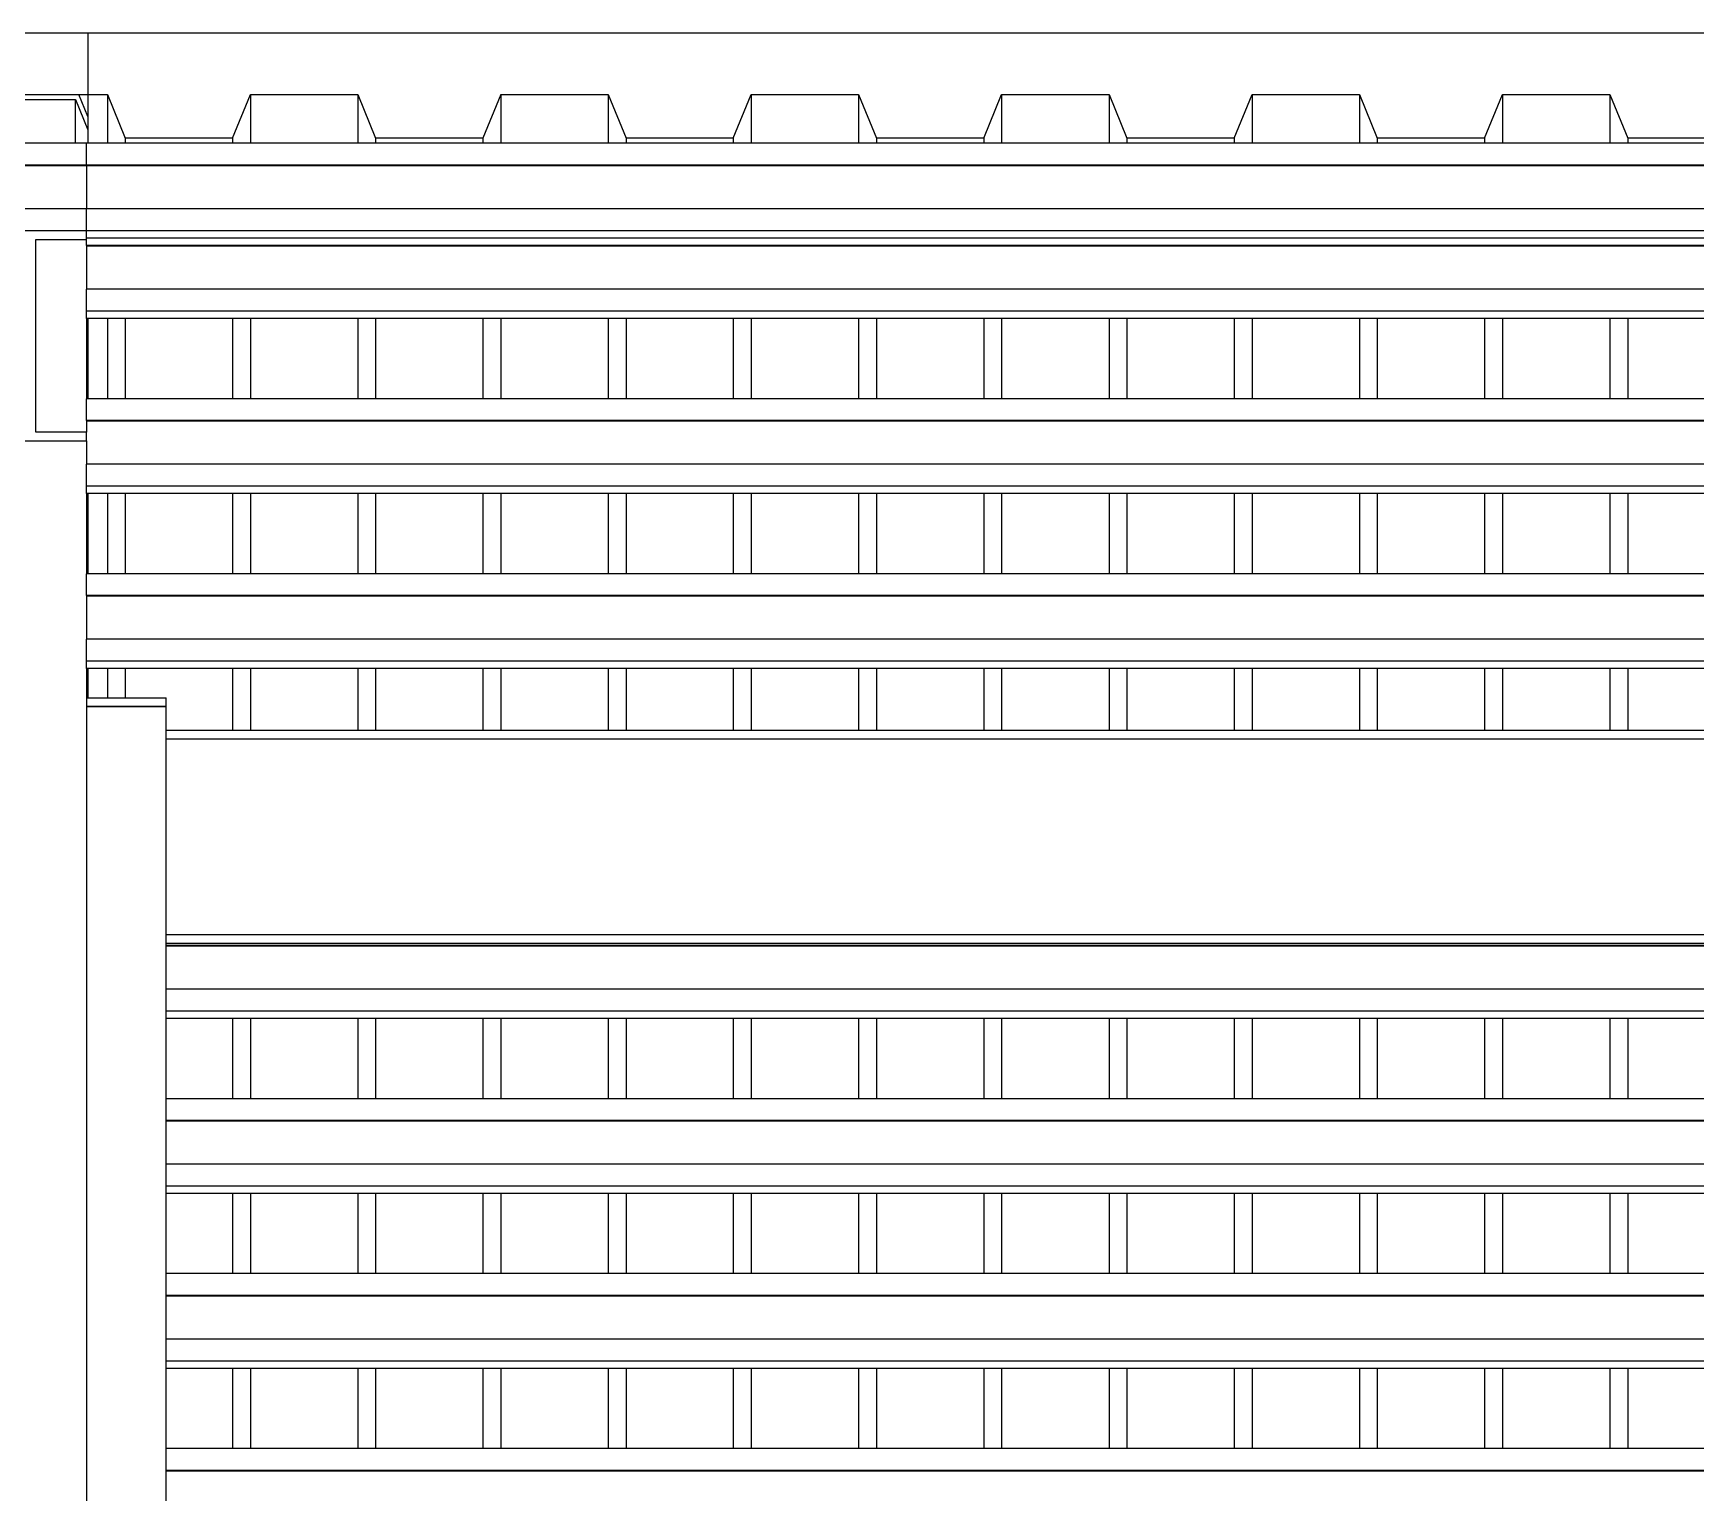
# Model space of a CAD drawing. Extents: x -101 to 101, y -14 to 18.
# Drawn here: x 38.588 to 40.463, y 16.374 to 18.019 of the extents above; entities that cross this region are included whole.
import ezdxf

# ---------------------------------------------------------------- set-up
doc = ezdxf.new("R2010")
doc.units = 0
doc.layers.get('0').update_dxf_attribs({"linetype": 'CONTINUOUS'})

msp = doc.modelspace()

# ---------------------------------------------------------------- linework, layer by layer
for p, q in [((38.6493, 18.019), (38.5301, 18.019)), ((38.6493, 18.019), (38.6493, 17.9499)), ((41.6366, 18.019), (38.6493, 18.019)), ((38.548, 17.9443), (38.6353, 17.9443)), ((38.5503, 17.9499), (38.6392, 17.9499)), ((38.6353, 17.895), (38.6353, 17.9443)), ((38.6353, 17.9443), (38.6493, 17.9101)), ((38.6493, 17.9253), (38.6392, 17.9499)), ((38.6392, 17.9499), (38.6493, 17.9499)), ((38.6493, 17.9499), (38.6493, 17.9253)), ((38.6493, 17.9499), (38.6713, 17.9499)), ((38.6713, 17.9499), (38.6915, 17.9006)), ((38.6713, 17.9499), (38.6713, 17.895)), ((38.8125, 17.9006), (38.8327, 17.9499)), ((38.8327, 17.9499), (38.9537, 17.9499)), ((38.8327, 17.9499), (38.8327, 17.895)), ((38.9537, 17.9499), (38.9739, 17.9006)), ((38.9537, 17.9499), (38.9537, 17.895)), ((39.1151, 17.9499), (39.0949, 17.9006)), ((39.1151, 17.9499), (39.1151, 17.895)), ((39.1151, 17.9499), (39.2361, 17.9499)), ((39.2361, 17.9499), (39.2361, 17.895)), ((39.2361, 17.9499), (39.2563, 17.9006)), ((39.3773, 17.9006), (39.3975, 17.9499)), ((39.3975, 17.9499), (39.3975, 17.895)), ((39.3975, 17.9499), (39.5185, 17.9499)), ((39.5185, 17.9499), (39.5185, 17.895)), ((39.5185, 17.9499), (39.5387, 17.9006)), ((39.6597, 17.9006), (39.6799, 17.9499)), ((39.6799, 17.9499), (39.6799, 17.895)), ((39.6799, 17.9499), (39.801, 17.9499)), ((39.801, 17.9499), (39.801, 17.895)), ((39.801, 17.9499), (39.8211, 17.9006)), ((39.9422, 17.9006), (39.9623, 17.9499)), ((39.9623, 17.9499), (39.9623, 17.895)), ((39.9623, 17.9499), (40.0834, 17.9499)), ((40.0834, 17.9499), (40.0834, 17.895)), ((40.0834, 17.9499), (40.1035, 17.9006)), ((40.2246, 17.9006), (40.2447, 17.9499)), ((40.2447, 17.9499), (40.2447, 17.895)), ((40.2447, 17.9499), (40.3658, 17.9499)), ((40.3658, 17.9499), (40.3658, 17.895)), ((40.3658, 17.9499), (40.386, 17.9006)), ((38.6493, 17.9253), (38.6493, 17.9101)), ((38.6493, 17.9101), (38.6493, 17.895)), ((38.6353, 17.895), (38.548, 17.895)), ((38.6477, 17.895), (38.6353, 17.895)), ((38.6477, 17.8703), (38.6477, 17.895)), ((38.6493, 17.895), (38.6477, 17.895)), ((38.6713, 17.895), (38.6493, 17.895)), ((38.6915, 17.895), (38.6713, 17.895)), ((38.8125, 17.9006), (38.6915, 17.9006)), ((38.6915, 17.9006), (38.6915, 17.895)), ((38.8125, 17.895), (38.6915, 17.895)), ((38.8125, 17.9006), (38.8125, 17.895)), ((38.8327, 17.895), (38.8125, 17.895)), ((38.9537, 17.895), (38.8327, 17.895)), ((38.9739, 17.895), (38.9537, 17.895)), ((39.0949, 17.9006), (38.9739, 17.9006)), ((38.9739, 17.9006), (38.9739, 17.895)), ((39.0949, 17.895), (38.9739, 17.895)), ((39.0949, 17.9006), (39.0949, 17.895)), ((39.1151, 17.895), (39.0949, 17.895)), ((39.2361, 17.895), (39.1151, 17.895)), ((39.2563, 17.895), (39.2361, 17.895)), ((39.2563, 17.9006), (39.2563, 17.895)), ((39.3773, 17.9006), (39.2563, 17.9006)), ((39.3773, 17.895), (39.2563, 17.895)), ((39.3773, 17.9006), (39.3773, 17.895)), ((39.3975, 17.895), (39.3773, 17.895)), ((39.5185, 17.895), (39.3975, 17.895)), ((39.5387, 17.895), (39.5185, 17.895)), ((39.5387, 17.9006), (39.5387, 17.895)), ((39.6597, 17.9006), (39.5387, 17.9006)), ((39.6597, 17.895), (39.5387, 17.895)), ((39.6597, 17.9006), (39.6597, 17.895)), ((39.6799, 17.895), (39.6597, 17.895)), ((39.801, 17.895), (39.6799, 17.895)), ((39.8211, 17.895), (39.801, 17.895)), ((39.8211, 17.9006), (39.8211, 17.895)), ((39.9422, 17.9006), (39.8211, 17.9006)), ((39.9422, 17.895), (39.8211, 17.895)), ((39.9422, 17.9006), (39.9422, 17.895)), ((39.9623, 17.895), (39.9422, 17.895)), ((40.0834, 17.895), (39.9623, 17.895)), ((40.1035, 17.895), (40.0834, 17.895)), ((40.1035, 17.9006), (40.1035, 17.895)), ((40.2246, 17.9006), (40.1035, 17.9006)), ((40.2246, 17.895), (40.1035, 17.895)), ((40.2246, 17.9006), (40.2246, 17.895)), ((40.2447, 17.895), (40.2246, 17.895)), ((40.3658, 17.895), (40.2447, 17.895)), ((40.386, 17.895), (40.3658, 17.895)), ((40.386, 17.9006), (40.386, 17.895)), ((40.507, 17.9006), (40.386, 17.9006)), ((40.507, 17.895), (40.386, 17.895)), ((38.6477, 17.8703), (38.5277, 17.8703)), ((38.6477, 17.8695), (38.5277, 17.8695)), ((38.6477, 17.8703), (38.6477, 17.8695)), ((56.3423, 17.8703), (38.6477, 17.8703)), ((38.6477, 17.8695), (38.6477, 17.821)), ((56.3423, 17.8695), (38.6477, 17.8695)), ((38.6477, 17.821), (38.5277, 17.821)), ((38.6477, 17.7963), (38.6477, 17.821)), ((56.3423, 17.821), (38.6477, 17.821)), ((38.6477, 17.7963), (38.5277, 17.7963)), ((38.6477, 17.7881), (38.6477, 17.7963)), ((42.2777, 17.7963), (38.6477, 17.7963)), ((38.5908, 17.5692), (38.5908, 17.7866)), ((38.5908, 17.7866), (38.6477, 17.7866)), ((42.2777, 17.7881), (38.6477, 17.7881)), ((38.6477, 17.7866), (38.6477, 17.7881)), ((38.6477, 17.7796), (38.6477, 17.7866)), ((42.2777, 17.7796), (38.6477, 17.7796)), ((38.6477, 17.7796), (38.6477, 17.7788)), ((42.2777, 17.7788), (38.6477, 17.7788)), ((38.6477, 17.7788), (38.6477, 17.7303)), ((38.6477, 17.7056), (38.6477, 17.7303)), ((42.2777, 17.7303), (38.6477, 17.7303)), ((38.6477, 17.6974), (38.6477, 17.7056)), ((42.2777, 17.7056), (38.6477, 17.7056)), ((38.6493, 17.6974), (38.6477, 17.6974)), ((38.6477, 17.6974), (38.6477, 17.607)), ((38.6493, 17.6974), (38.6493, 17.607)), ((38.6713, 17.6974), (38.6493, 17.6974)), ((38.6713, 17.6974), (38.6713, 17.607)), ((38.6915, 17.6974), (38.6713, 17.6974)), ((38.6915, 17.6974), (38.6915, 17.607)), ((38.8125, 17.6974), (38.6915, 17.6974)), ((38.8125, 17.6974), (38.8125, 17.607)), ((38.8327, 17.6974), (38.8125, 17.6974)), ((38.8327, 17.6974), (38.8327, 17.607)), ((38.9537, 17.6974), (38.8327, 17.6974)), ((38.9537, 17.6974), (38.9537, 17.607)), ((38.9739, 17.6974), (38.9537, 17.6974)), ((38.9739, 17.6974), (38.9739, 17.607)), ((39.0949, 17.6974), (38.9739, 17.6974)), ((39.0949, 17.6974), (39.0949, 17.607)), ((39.1151, 17.6974), (39.0949, 17.6974)), ((39.1151, 17.6974), (39.1151, 17.607)), ((39.2361, 17.6974), (39.1151, 17.6974)), ((39.2361, 17.6974), (39.2361, 17.607)), ((39.2563, 17.6974), (39.2361, 17.6974)), ((39.2563, 17.6974), (39.2563, 17.607)), ((39.3773, 17.6974), (39.2563, 17.6974)), ((39.3773, 17.6974), (39.3773, 17.607)), ((39.3975, 17.6974), (39.3773, 17.6974)), ((39.3975, 17.6974), (39.3975, 17.607)), ((39.5185, 17.6974), (39.3975, 17.6974)), ((39.5185, 17.6974), (39.5185, 17.607)), ((39.5387, 17.6974), (39.5185, 17.6974)), ((39.5387, 17.6974), (39.5387, 17.607)), ((39.6597, 17.6974), (39.5387, 17.6974)), ((39.6597, 17.6974), (39.6597, 17.607)), ((39.6799, 17.6974), (39.6597, 17.6974)), ((39.6799, 17.6974), (39.6799, 17.607)), ((39.801, 17.6974), (39.6799, 17.6974)), ((39.801, 17.6974), (39.801, 17.607)), ((39.8211, 17.6974), (39.801, 17.6974)), ((39.8211, 17.6974), (39.8211, 17.607)), ((39.9422, 17.6974), (39.8211, 17.6974)), ((39.9422, 17.6974), (39.9422, 17.607)), ((39.9623, 17.6974), (39.9422, 17.6974)), ((39.9623, 17.6974), (39.9623, 17.607)), ((40.0834, 17.6974), (39.9623, 17.6974)), ((40.0834, 17.6974), (40.0834, 17.607)), ((40.1035, 17.6974), (40.0834, 17.6974)), ((40.1035, 17.6974), (40.1035, 17.607)), ((40.2246, 17.6974), (40.1035, 17.6974)), ((40.2246, 17.6974), (40.2246, 17.607)), ((40.2447, 17.6974), (40.2246, 17.6974)), ((40.2447, 17.6974), (40.2447, 17.607)), ((40.3658, 17.6974), (40.2447, 17.6974)), ((40.3658, 17.6974), (40.3658, 17.607)), ((40.386, 17.6974), (40.3658, 17.6974)), ((40.386, 17.6974), (40.386, 17.607)), ((40.507, 17.6974), (40.386, 17.6974)), ((38.6477, 17.5823), (38.6477, 17.607)), ((38.6493, 17.607), (38.6477, 17.607)), ((38.6713, 17.607), (38.6493, 17.607)), ((38.6915, 17.607), (38.6713, 17.607)), ((38.8125, 17.607), (38.6915, 17.607)), ((38.8327, 17.607), (38.8125, 17.607)), ((38.9537, 17.607), (38.8327, 17.607)), ((38.9739, 17.607), (38.9537, 17.607)), ((39.0949, 17.607), (38.9739, 17.607)), ((39.1151, 17.607), (39.0949, 17.607)), ((39.2361, 17.607), (39.1151, 17.607)), ((39.2563, 17.607), (39.2361, 17.607)), ((39.3773, 17.607), (39.2563, 17.607)), ((39.3975, 17.607), (39.3773, 17.607)), ((39.5185, 17.607), (39.3975, 17.607)), ((39.5387, 17.607), (39.5185, 17.607)), ((39.6597, 17.607), (39.5387, 17.607)), ((39.6799, 17.607), (39.6597, 17.607)), ((39.801, 17.607), (39.6799, 17.607)), ((39.8211, 17.607), (39.801, 17.607)), ((39.9422, 17.607), (39.8211, 17.607)), ((39.9623, 17.607), (39.9422, 17.607)), ((40.0834, 17.607), (39.9623, 17.607)), ((40.1035, 17.607), (40.0834, 17.607)), ((40.2246, 17.607), (40.1035, 17.607)), ((40.2447, 17.607), (40.2246, 17.607)), ((40.3658, 17.607), (40.2447, 17.607)), ((40.386, 17.607), (40.3658, 17.607)), ((40.507, 17.607), (40.386, 17.607)), ((38.6477, 17.5692), (38.5908, 17.5692)), ((42.2777, 17.5823), (38.6477, 17.5823)), ((38.6477, 17.5823), (38.6477, 17.5815)), ((42.2777, 17.5815), (38.6477, 17.5815)), ((38.6477, 17.5815), (38.6477, 17.5692)), ((38.6477, 17.5596), (38.6477, 17.5692)), ((38.5277, 17.5596), (38.6477, 17.5596)), ((38.6477, 17.5596), (38.6477, 17.533)), ((38.6477, 17.5083), (38.6477, 17.533)), ((42.2777, 17.533), (38.6477, 17.533)), ((38.6477, 17.5001), (38.6477, 17.5083)), ((42.2777, 17.5083), (38.6477, 17.5083)), ((38.6493, 17.5001), (38.6477, 17.5001)), ((38.6477, 17.5001), (38.6477, 17.4097)), ((38.6493, 17.5001), (38.6493, 17.4097)), ((38.6713, 17.5001), (38.6493, 17.5001)), ((38.6713, 17.5001), (38.6713, 17.4097)), ((38.6915, 17.5001), (38.6713, 17.5001)), ((38.6915, 17.5001), (38.6915, 17.4097)), ((38.8125, 17.5001), (38.6915, 17.5001)), ((38.8125, 17.5001), (38.8125, 17.4097)), ((38.8327, 17.5001), (38.8125, 17.5001)), ((38.8327, 17.5001), (38.8327, 17.4097)), ((38.9537, 17.5001), (38.8327, 17.5001)), ((38.9537, 17.5001), (38.9537, 17.4097)), ((38.9739, 17.5001), (38.9537, 17.5001)), ((38.9739, 17.5001), (38.9739, 17.4097)), ((39.0949, 17.5001), (38.9739, 17.5001)), ((39.0949, 17.5001), (39.0949, 17.4097)), ((39.1151, 17.5001), (39.0949, 17.5001)), ((39.1151, 17.5001), (39.1151, 17.4097)), ((39.2361, 17.5001), (39.1151, 17.5001)), ((39.2361, 17.5001), (39.2361, 17.4097)), ((39.2563, 17.5001), (39.2361, 17.5001)), ((39.2563, 17.5001), (39.2563, 17.4097)), ((39.3773, 17.5001), (39.2563, 17.5001)), ((39.3773, 17.5001), (39.3773, 17.4097)), ((39.3975, 17.5001), (39.3773, 17.5001)), ((39.3975, 17.5001), (39.3975, 17.4097)), ((39.5185, 17.5001), (39.3975, 17.5001)), ((39.5185, 17.5001), (39.5185, 17.4097)), ((39.5387, 17.5001), (39.5185, 17.5001)), ((39.5387, 17.5001), (39.5387, 17.4097)), ((39.6597, 17.5001), (39.5387, 17.5001)), ((39.6597, 17.5001), (39.6597, 17.4097)), ((39.6799, 17.5001), (39.6597, 17.5001)), ((39.6799, 17.5001), (39.6799, 17.4097)), ((39.801, 17.5001), (39.6799, 17.5001)), ((39.801, 17.5001), (39.801, 17.4097)), ((39.8211, 17.5001), (39.801, 17.5001)), ((39.8211, 17.5001), (39.8211, 17.4097)), ((39.9422, 17.5001), (39.8211, 17.5001)), ((39.9422, 17.5001), (39.9422, 17.4097)), ((39.9623, 17.5001), (39.9422, 17.5001)), ((39.9623, 17.5001), (39.9623, 17.4097)), ((40.0834, 17.5001), (39.9623, 17.5001)), ((40.0834, 17.5001), (40.0834, 17.4097)), ((40.1035, 17.5001), (40.0834, 17.5001)), ((40.1035, 17.5001), (40.1035, 17.4097)), ((40.2246, 17.5001), (40.1035, 17.5001)), ((40.2246, 17.5001), (40.2246, 17.4097)), ((40.2447, 17.5001), (40.2246, 17.5001)), ((40.2447, 17.5001), (40.2447, 17.4097)), ((40.3658, 17.5001), (40.2447, 17.5001)), ((40.3658, 17.5001), (40.3658, 17.4097)), ((40.386, 17.5001), (40.3658, 17.5001)), ((40.386, 17.5001), (40.386, 17.4097)), ((40.507, 17.5001), (40.386, 17.5001)), ((38.6477, 17.385), (38.6477, 17.4097)), ((38.6493, 17.4097), (38.6477, 17.4097)), ((38.6713, 17.4097), (38.6493, 17.4097)), ((38.6915, 17.4097), (38.6713, 17.4097)), ((38.8125, 17.4097), (38.6915, 17.4097)), ((38.8327, 17.4097), (38.8125, 17.4097)), ((38.9537, 17.4097), (38.8327, 17.4097)), ((38.9739, 17.4097), (38.9537, 17.4097)), ((39.0949, 17.4097), (38.9739, 17.4097)), ((39.1151, 17.4097), (39.0949, 17.4097)), ((39.2361, 17.4097), (39.1151, 17.4097)), ((39.2563, 17.4097), (39.2361, 17.4097)), ((39.3773, 17.4097), (39.2563, 17.4097)), ((39.3975, 17.4097), (39.3773, 17.4097)), ((39.5185, 17.4097), (39.3975, 17.4097)), ((39.5387, 17.4097), (39.5185, 17.4097)), ((39.6597, 17.4097), (39.5387, 17.4097)), ((39.6799, 17.4097), (39.6597, 17.4097)), ((39.801, 17.4097), (39.6799, 17.4097)), ((39.8211, 17.4097), (39.801, 17.4097)), ((39.9422, 17.4097), (39.8211, 17.4097)), ((39.9623, 17.4097), (39.9422, 17.4097)), ((40.0834, 17.4097), (39.9623, 17.4097)), ((40.1035, 17.4097), (40.0834, 17.4097)), ((40.2246, 17.4097), (40.1035, 17.4097)), ((40.2447, 17.4097), (40.2246, 17.4097)), ((40.3658, 17.4097), (40.2447, 17.4097)), ((40.386, 17.4097), (40.3658, 17.4097)), ((40.507, 17.4097), (40.386, 17.4097)), ((42.2777, 17.385), (38.6477, 17.385)), ((38.6477, 17.385), (38.6477, 17.3842)), ((42.2777, 17.3842), (38.6477, 17.3842)), ((38.6477, 17.3842), (38.6477, 17.3357)), ((38.6477, 17.311), (38.6477, 17.3357)), ((42.2777, 17.3357), (38.6477, 17.3357)), ((38.6477, 17.3028), (38.6477, 17.311)), ((42.2777, 17.311), (38.6477, 17.311)), ((38.6493, 17.3028), (38.6477, 17.3028)), ((38.6477, 17.3028), (38.6477, 17.2697)), ((38.6493, 17.3028), (38.6493, 17.2697)), ((38.6713, 17.3028), (38.6493, 17.3028)), ((38.6713, 17.3028), (38.6713, 17.2697)), ((38.6915, 17.3028), (38.6713, 17.3028)), ((38.6915, 17.3028), (38.6915, 17.2697)), ((38.8125, 17.3028), (38.6915, 17.3028)), ((38.8125, 17.3028), (38.8125, 17.2332)), ((38.8327, 17.3028), (38.8125, 17.3028)), ((38.8327, 17.3028), (38.8327, 17.2332)), ((38.9537, 17.3028), (38.8327, 17.3028)), ((38.9537, 17.3028), (38.9537, 17.2332)), ((38.9739, 17.3028), (38.9537, 17.3028)), ((38.9739, 17.3028), (38.9739, 17.2332)), ((39.0949, 17.3028), (38.9739, 17.3028)), ((39.0949, 17.3028), (39.0949, 17.2332)), ((39.1151, 17.3028), (39.0949, 17.3028)), ((39.1151, 17.3028), (39.1151, 17.2332)), ((39.2361, 17.3028), (39.1151, 17.3028)), ((39.2361, 17.3028), (39.2361, 17.2332)), ((39.2563, 17.3028), (39.2361, 17.3028)), ((39.2563, 17.3028), (39.2563, 17.2332)), ((39.3773, 17.3028), (39.2563, 17.3028)), ((39.3773, 17.3028), (39.3773, 17.2332)), ((39.3975, 17.3028), (39.3773, 17.3028)), ((39.3975, 17.3028), (39.3975, 17.2332)), ((39.5185, 17.3028), (39.3975, 17.3028)), ((39.5185, 17.3028), (39.5185, 17.2332)), ((39.5387, 17.3028), (39.5185, 17.3028)), ((39.5387, 17.3028), (39.5387, 17.2332)), ((39.6597, 17.3028), (39.5387, 17.3028)), ((39.6597, 17.3028), (39.6597, 17.2332)), ((39.6799, 17.3028), (39.6597, 17.3028)), ((39.6799, 17.3028), (39.6799, 17.2332)), ((39.801, 17.3028), (39.6799, 17.3028)), ((39.801, 17.3028), (39.801, 17.2332)), ((39.8211, 17.3028), (39.801, 17.3028)), ((39.8211, 17.3028), (39.8211, 17.2332)), ((39.9422, 17.3028), (39.8211, 17.3028)), ((39.9422, 17.3028), (39.9422, 17.2332)), ((39.9623, 17.3028), (39.9422, 17.3028)), ((39.9623, 17.3028), (39.9623, 17.2332)), ((40.0834, 17.3028), (39.9623, 17.3028)), ((40.0834, 17.3028), (40.0834, 17.2332)), ((40.1035, 17.3028), (40.0834, 17.3028)), ((40.1035, 17.3028), (40.1035, 17.2332)), ((40.2246, 17.3028), (40.1035, 17.3028)), ((40.2246, 17.3028), (40.2246, 17.2332)), ((40.2447, 17.3028), (40.2246, 17.3028)), ((40.2447, 17.3028), (40.2447, 17.2332)), ((40.3658, 17.3028), (40.2447, 17.3028)), ((40.3658, 17.3028), (40.3658, 17.2332)), ((40.386, 17.3028), (40.3658, 17.3028)), ((40.386, 17.3028), (40.386, 17.2332)), ((40.507, 17.3028), (40.386, 17.3028)), ((38.6477, 17.2697), (38.6493, 17.2697)), ((38.6477, 17.2697), (38.6477, 17.2599)), ((38.6493, 17.2697), (38.6713, 17.2697)), ((38.6713, 17.2697), (38.6915, 17.2697)), ((38.6915, 17.2697), (38.7377, 17.2697)), ((38.7377, 17.2599), (38.7377, 17.2697)), ((38.6477, 17.2599), (38.6493, 17.2599)), ((38.6477, 17.2599), (38.6477, 17.2598)), ((38.6493, 17.2598), (38.6477, 17.2598)), ((38.6477, 17.2598), (38.6477, 14.6912)), ((38.6493, 17.2599), (38.6493, 17.2598)), ((38.6493, 17.2599), (38.6713, 17.2599)), ((38.6713, 17.2598), (38.6493, 17.2598)), ((38.6713, 17.2599), (38.6713, 17.2598)), ((38.6713, 17.2599), (38.6915, 17.2599)), ((38.6915, 17.2598), (38.6713, 17.2598)), ((38.6915, 17.2599), (38.6915, 17.2598)), ((38.6915, 17.2599), (38.7377, 17.2599)), ((38.7377, 17.2598), (38.6915, 17.2598)), ((38.7377, 17.2599), (38.7377, 17.2598)), ((38.7377, 17.2332), (38.7377, 17.2598)), ((38.7377, 17.2234), (38.7377, 17.2332)), ((38.7377, 17.2332), (38.8125, 17.2332)), ((38.8125, 17.2332), (38.8327, 17.2332)), ((38.8327, 17.2332), (38.9537, 17.2332)), ((38.9537, 17.2332), (38.9739, 17.2332)), ((38.9739, 17.2332), (39.0949, 17.2332)), ((39.0949, 17.2332), (39.1151, 17.2332)), ((39.1151, 17.2332), (39.2361, 17.2332)), ((39.2361, 17.2332), (39.2563, 17.2332)), ((39.2563, 17.2332), (39.3773, 17.2332)), ((39.3773, 17.2332), (39.3975, 17.2332)), ((39.3975, 17.2332), (39.5185, 17.2332)), ((39.5185, 17.2332), (39.5387, 17.2332)), ((39.5387, 17.2332), (39.6597, 17.2332)), ((39.6597, 17.2332), (39.6799, 17.2332)), ((39.6799, 17.2332), (39.801, 17.2332)), ((39.801, 17.2332), (39.8211, 17.2332)), ((39.8211, 17.2332), (39.9422, 17.2332)), ((39.9422, 17.2332), (39.9623, 17.2332)), ((39.9623, 17.2332), (40.0834, 17.2332)), ((40.0834, 17.2332), (40.1035, 17.2332)), ((40.1035, 17.2332), (40.2246, 17.2332)), ((40.2246, 17.2332), (40.2447, 17.2332)), ((40.2447, 17.2332), (40.3658, 17.2332)), ((40.3658, 17.2332), (40.386, 17.2332)), ((40.386, 17.2332), (40.507, 17.2332)), ((38.7377, 17.2234), (42.2777, 17.2234)), ((38.7377, 17.003), (38.7377, 17.2234)), ((38.7377, 16.9932), (38.7377, 17.003)), ((38.7377, 17.003), (42.2777, 17.003)), ((38.7377, 16.9932), (42.2777, 16.9932)), ((38.7377, 16.9905), (38.7377, 16.9932)), ((42.2777, 16.9905), (38.7377, 16.9905)), ((38.7377, 16.9896), (38.7377, 16.9905)), ((42.2777, 16.9896), (38.7377, 16.9896)), ((38.7377, 16.9411), (38.7377, 16.9896)), ((42.2777, 16.9411), (38.7377, 16.9411)), ((38.7377, 16.9165), (38.7377, 16.9411)), ((42.2777, 16.9165), (38.7377, 16.9165)), ((38.7377, 16.9083), (38.7377, 16.9165)), ((38.8125, 16.9083), (38.7377, 16.9083)), ((38.7377, 16.8178), (38.7377, 16.9083)), ((38.8125, 16.9083), (38.8125, 16.8178)), ((38.8327, 16.9083), (38.8125, 16.9083)), ((38.8327, 16.9083), (38.8327, 16.8178)), ((38.9537, 16.9083), (38.8327, 16.9083)), ((38.9537, 16.9083), (38.9537, 16.8178)), ((38.9739, 16.9083), (38.9537, 16.9083)), ((38.9739, 16.9083), (38.9739, 16.8178)), ((39.0949, 16.9083), (38.9739, 16.9083)), ((39.0949, 16.9083), (39.0949, 16.8178)), ((39.1151, 16.9083), (39.0949, 16.9083)), ((39.1151, 16.9083), (39.1151, 16.8178)), ((39.2361, 16.9083), (39.1151, 16.9083)), ((39.2361, 16.9083), (39.2361, 16.8178)), ((39.2563, 16.9083), (39.2361, 16.9083)), ((39.2563, 16.9083), (39.2563, 16.8178)), ((39.3773, 16.9083), (39.2563, 16.9083)), ((39.3773, 16.9083), (39.3773, 16.8178)), ((39.3975, 16.9083), (39.3773, 16.9083)), ((39.3975, 16.9083), (39.3975, 16.8178)), ((39.5185, 16.9083), (39.3975, 16.9083)), ((39.5185, 16.9083), (39.5185, 16.8178)), ((39.5387, 16.9083), (39.5185, 16.9083)), ((39.5387, 16.9083), (39.5387, 16.8178)), ((39.6597, 16.9083), (39.5387, 16.9083)), ((39.6597, 16.9083), (39.6597, 16.8178)), ((39.6799, 16.9083), (39.6597, 16.9083)), ((39.6799, 16.9083), (39.6799, 16.8178)), ((39.801, 16.9083), (39.6799, 16.9083)), ((39.801, 16.9083), (39.801, 16.8178)), ((39.8211, 16.9083), (39.801, 16.9083)), ((39.8211, 16.9083), (39.8211, 16.8178)), ((39.9422, 16.9083), (39.8211, 16.9083)), ((39.9422, 16.9083), (39.9422, 16.8178)), ((39.9623, 16.9083), (39.9422, 16.9083)), ((39.9623, 16.9083), (39.9623, 16.8178)), ((40.0834, 16.9083), (39.9623, 16.9083)), ((40.0834, 16.9083), (40.0834, 16.8178)), ((40.1035, 16.9083), (40.0834, 16.9083)), ((40.1035, 16.9083), (40.1035, 16.8178)), ((40.2246, 16.9083), (40.1035, 16.9083)), ((40.2246, 16.9083), (40.2246, 16.8178)), ((40.2447, 16.9083), (40.2246, 16.9083)), ((40.2447, 16.9083), (40.2447, 16.8178)), ((40.3658, 16.9083), (40.2447, 16.9083)), ((40.3658, 16.9083), (40.3658, 16.8178)), ((40.386, 16.9083), (40.3658, 16.9083)), ((40.386, 16.9083), (40.386, 16.8178)), ((40.507, 16.9083), (40.386, 16.9083)), ((38.8125, 16.8178), (38.7377, 16.8178)), ((38.7377, 16.7932), (38.7377, 16.8178)), ((38.8327, 16.8178), (38.8125, 16.8178)), ((38.9537, 16.8178), (38.8327, 16.8178)), ((38.9739, 16.8178), (38.9537, 16.8178)), ((39.0949, 16.8178), (38.9739, 16.8178)), ((39.1151, 16.8178), (39.0949, 16.8178)), ((39.2361, 16.8178), (39.1151, 16.8178)), ((39.2563, 16.8178), (39.2361, 16.8178)), ((39.3773, 16.8178), (39.2563, 16.8178)), ((39.3975, 16.8178), (39.3773, 16.8178)), ((39.5185, 16.8178), (39.3975, 16.8178)), ((39.5387, 16.8178), (39.5185, 16.8178)), ((39.6597, 16.8178), (39.5387, 16.8178)), ((39.6799, 16.8178), (39.6597, 16.8178)), ((39.801, 16.8178), (39.6799, 16.8178)), ((39.8211, 16.8178), (39.801, 16.8178)), ((39.9422, 16.8178), (39.8211, 16.8178)), ((39.9623, 16.8178), (39.9422, 16.8178)), ((40.0834, 16.8178), (39.9623, 16.8178)), ((40.1035, 16.8178), (40.0834, 16.8178)), ((40.2246, 16.8178), (40.1035, 16.8178)), ((40.2447, 16.8178), (40.2246, 16.8178)), ((40.3658, 16.8178), (40.2447, 16.8178)), ((40.386, 16.8178), (40.3658, 16.8178)), ((40.507, 16.8178), (40.386, 16.8178)), ((42.2777, 16.7932), (38.7377, 16.7932)), ((38.7377, 16.7924), (38.7377, 16.7932)), ((42.2777, 16.7924), (38.7377, 16.7924)), ((38.7377, 16.7439), (38.7377, 16.7924)), ((42.2777, 16.7439), (38.7377, 16.7439)), ((38.7377, 16.7192), (38.7377, 16.7439)), ((42.2777, 16.7192), (38.7377, 16.7192)), ((38.7377, 16.711), (38.7377, 16.7192)), ((38.8125, 16.711), (38.7377, 16.711)), ((38.7377, 16.6206), (38.7377, 16.711)), ((38.8125, 16.711), (38.8125, 16.6206)), ((38.8327, 16.711), (38.8125, 16.711)), ((38.8327, 16.711), (38.8327, 16.6206)), ((38.9537, 16.711), (38.8327, 16.711)), ((38.9537, 16.711), (38.9537, 16.6206)), ((38.9739, 16.711), (38.9537, 16.711)), ((38.9739, 16.711), (38.9739, 16.6206)), ((39.0949, 16.711), (38.9739, 16.711)), ((39.0949, 16.711), (39.0949, 16.6206)), ((39.1151, 16.711), (39.0949, 16.711)), ((39.1151, 16.711), (39.1151, 16.6206)), ((39.2361, 16.711), (39.1151, 16.711)), ((39.2361, 16.711), (39.2361, 16.6206)), ((39.2563, 16.711), (39.2361, 16.711)), ((39.2563, 16.711), (39.2563, 16.6206)), ((39.3773, 16.711), (39.2563, 16.711)), ((39.3773, 16.711), (39.3773, 16.6206)), ((39.3975, 16.711), (39.3773, 16.711)), ((39.3975, 16.711), (39.3975, 16.6206)), ((39.5185, 16.711), (39.3975, 16.711)), ((39.5185, 16.711), (39.5185, 16.6206)), ((39.5387, 16.711), (39.5185, 16.711)), ((39.5387, 16.711), (39.5387, 16.6206)), ((39.6597, 16.711), (39.5387, 16.711)), ((39.6597, 16.711), (39.6597, 16.6206)), ((39.6799, 16.711), (39.6597, 16.711)), ((39.6799, 16.711), (39.6799, 16.6206)), ((39.801, 16.711), (39.6799, 16.711)), ((39.801, 16.711), (39.801, 16.6206)), ((39.8211, 16.711), (39.801, 16.711)), ((39.8211, 16.711), (39.8211, 16.6206)), ((39.9422, 16.711), (39.8211, 16.711)), ((39.9422, 16.711), (39.9422, 16.6206)), ((39.9623, 16.711), (39.9422, 16.711)), ((39.9623, 16.711), (39.9623, 16.6206)), ((40.0834, 16.711), (39.9623, 16.711)), ((40.0834, 16.711), (40.0834, 16.6206)), ((40.1035, 16.711), (40.0834, 16.711)), ((40.1035, 16.711), (40.1035, 16.6206)), ((40.2246, 16.711), (40.1035, 16.711)), ((40.2246, 16.711), (40.2246, 16.6206)), ((40.2447, 16.711), (40.2246, 16.711)), ((40.2447, 16.711), (40.2447, 16.6206)), ((40.3658, 16.711), (40.2447, 16.711)), ((40.3658, 16.711), (40.3658, 16.6206)), ((40.386, 16.711), (40.3658, 16.711)), ((40.386, 16.711), (40.386, 16.6206)), ((40.507, 16.711), (40.386, 16.711)), ((38.8125, 16.6206), (38.7377, 16.6206)), ((38.7377, 16.5959), (38.7377, 16.6206)), ((38.8327, 16.6206), (38.8125, 16.6206)), ((38.9537, 16.6206), (38.8327, 16.6206)), ((38.9739, 16.6206), (38.9537, 16.6206)), ((39.0949, 16.6206), (38.9739, 16.6206)), ((39.1151, 16.6206), (39.0949, 16.6206)), ((39.2361, 16.6206), (39.1151, 16.6206)), ((39.2563, 16.6206), (39.2361, 16.6206)), ((39.3773, 16.6206), (39.2563, 16.6206)), ((39.3975, 16.6206), (39.3773, 16.6206)), ((39.5185, 16.6206), (39.3975, 16.6206)), ((39.5387, 16.6206), (39.5185, 16.6206)), ((39.6597, 16.6206), (39.5387, 16.6206)), ((39.6799, 16.6206), (39.6597, 16.6206)), ((39.801, 16.6206), (39.6799, 16.6206)), ((39.8211, 16.6206), (39.801, 16.6206)), ((39.9422, 16.6206), (39.8211, 16.6206)), ((39.9623, 16.6206), (39.9422, 16.6206)), ((40.0834, 16.6206), (39.9623, 16.6206)), ((40.1035, 16.6206), (40.0834, 16.6206)), ((40.2246, 16.6206), (40.1035, 16.6206)), ((40.2447, 16.6206), (40.2246, 16.6206)), ((40.3658, 16.6206), (40.2447, 16.6206)), ((40.386, 16.6206), (40.3658, 16.6206)), ((40.507, 16.6206), (40.386, 16.6206)), ((42.2777, 16.5959), (38.7377, 16.5959)), ((38.7377, 16.5951), (38.7377, 16.5959)), ((42.2777, 16.5951), (38.7377, 16.5951)), ((38.7377, 16.5466), (38.7377, 16.5951)), ((42.2777, 16.5466), (38.7377, 16.5466)), ((38.7377, 16.5219), (38.7377, 16.5466)), ((42.2777, 16.5219), (38.7377, 16.5219)), ((38.7377, 16.5137), (38.7377, 16.5219)), ((38.7377, 16.4233), (38.7377, 16.5137)), ((38.8125, 16.5137), (38.7377, 16.5137)), ((38.8125, 16.5137), (38.8125, 16.4233)), ((38.8327, 16.5137), (38.8125, 16.5137)), ((38.8327, 16.5137), (38.8327, 16.4233)), ((38.9537, 16.5137), (38.8327, 16.5137)), ((38.9537, 16.5137), (38.9537, 16.4233)), ((38.9739, 16.5137), (38.9537, 16.5137)), ((38.9739, 16.5137), (38.9739, 16.4233)), ((39.0949, 16.5137), (38.9739, 16.5137)), ((39.0949, 16.5137), (39.0949, 16.4233)), ((39.1151, 16.5137), (39.0949, 16.5137)), ((39.1151, 16.5137), (39.1151, 16.4233)), ((39.2361, 16.5137), (39.1151, 16.5137)), ((39.2361, 16.5137), (39.2361, 16.4233)), ((39.2563, 16.5137), (39.2361, 16.5137)), ((39.2563, 16.5137), (39.2563, 16.4233)), ((39.3773, 16.5137), (39.2563, 16.5137)), ((39.3773, 16.5137), (39.3773, 16.4233)), ((39.3975, 16.5137), (39.3773, 16.5137)), ((39.3975, 16.5137), (39.3975, 16.4233)), ((39.5185, 16.5137), (39.3975, 16.5137)), ((39.5185, 16.5137), (39.5185, 16.4233)), ((39.5387, 16.5137), (39.5185, 16.5137)), ((39.5387, 16.5137), (39.5387, 16.4233)), ((39.6597, 16.5137), (39.5387, 16.5137)), ((39.6597, 16.5137), (39.6597, 16.4233)), ((39.6799, 16.5137), (39.6597, 16.5137)), ((39.6799, 16.5137), (39.6799, 16.4233)), ((39.801, 16.5137), (39.6799, 16.5137)), ((39.801, 16.5137), (39.801, 16.4233)), ((39.8211, 16.5137), (39.801, 16.5137)), ((39.8211, 16.5137), (39.8211, 16.4233)), ((39.9422, 16.5137), (39.8211, 16.5137)), ((39.9422, 16.5137), (39.9422, 16.4233)), ((39.9623, 16.5137), (39.9422, 16.5137)), ((39.9623, 16.5137), (39.9623, 16.4233)), ((40.0834, 16.5137), (39.9623, 16.5137)), ((40.0834, 16.5137), (40.0834, 16.4233)), ((40.1035, 16.5137), (40.0834, 16.5137)), ((40.1035, 16.5137), (40.1035, 16.4233)), ((40.2246, 16.5137), (40.1035, 16.5137)), ((40.2246, 16.5137), (40.2246, 16.4233)), ((40.2447, 16.5137), (40.2246, 16.5137)), ((40.2447, 16.5137), (40.2447, 16.4233)), ((40.3658, 16.5137), (40.2447, 16.5137)), ((40.3658, 16.5137), (40.3658, 16.4233)), ((40.386, 16.5137), (40.3658, 16.5137)), ((40.386, 16.5137), (40.386, 16.4233)), ((40.507, 16.5137), (40.386, 16.5137)), ((38.7377, 16.3986), (38.7377, 16.4233)), ((38.8125, 16.4233), (38.7377, 16.4233)), ((38.8327, 16.4233), (38.8125, 16.4233)), ((38.9537, 16.4233), (38.8327, 16.4233)), ((38.9739, 16.4233), (38.9537, 16.4233)), ((39.0949, 16.4233), (38.9739, 16.4233)), ((39.1151, 16.4233), (39.0949, 16.4233)), ((39.2361, 16.4233), (39.1151, 16.4233)), ((39.2563, 16.4233), (39.2361, 16.4233)), ((39.3773, 16.4233), (39.2563, 16.4233)), ((39.3975, 16.4233), (39.3773, 16.4233)), ((39.5185, 16.4233), (39.3975, 16.4233)), ((39.5387, 16.4233), (39.5185, 16.4233)), ((39.6597, 16.4233), (39.5387, 16.4233)), ((39.6799, 16.4233), (39.6597, 16.4233)), ((39.801, 16.4233), (39.6799, 16.4233)), ((39.8211, 16.4233), (39.801, 16.4233)), ((39.9422, 16.4233), (39.8211, 16.4233)), ((39.9623, 16.4233), (39.9422, 16.4233)), ((40.0834, 16.4233), (39.9623, 16.4233)), ((40.1035, 16.4233), (40.0834, 16.4233)), ((40.2246, 16.4233), (40.1035, 16.4233)), ((40.2447, 16.4233), (40.2246, 16.4233)), ((40.3658, 16.4233), (40.2447, 16.4233)), ((40.386, 16.4233), (40.3658, 16.4233)), ((40.507, 16.4233), (40.386, 16.4233)), ((42.2777, 16.3986), (38.7377, 16.3986)), ((38.7377, 16.3978), (38.7377, 16.3986)), ((42.2777, 16.3978), (38.7377, 16.3978)), ((38.7377, 16.3493), (38.7377, 16.3978))]:
    msp.add_line(p, q)

doc.saveas('drawing.dxf')
